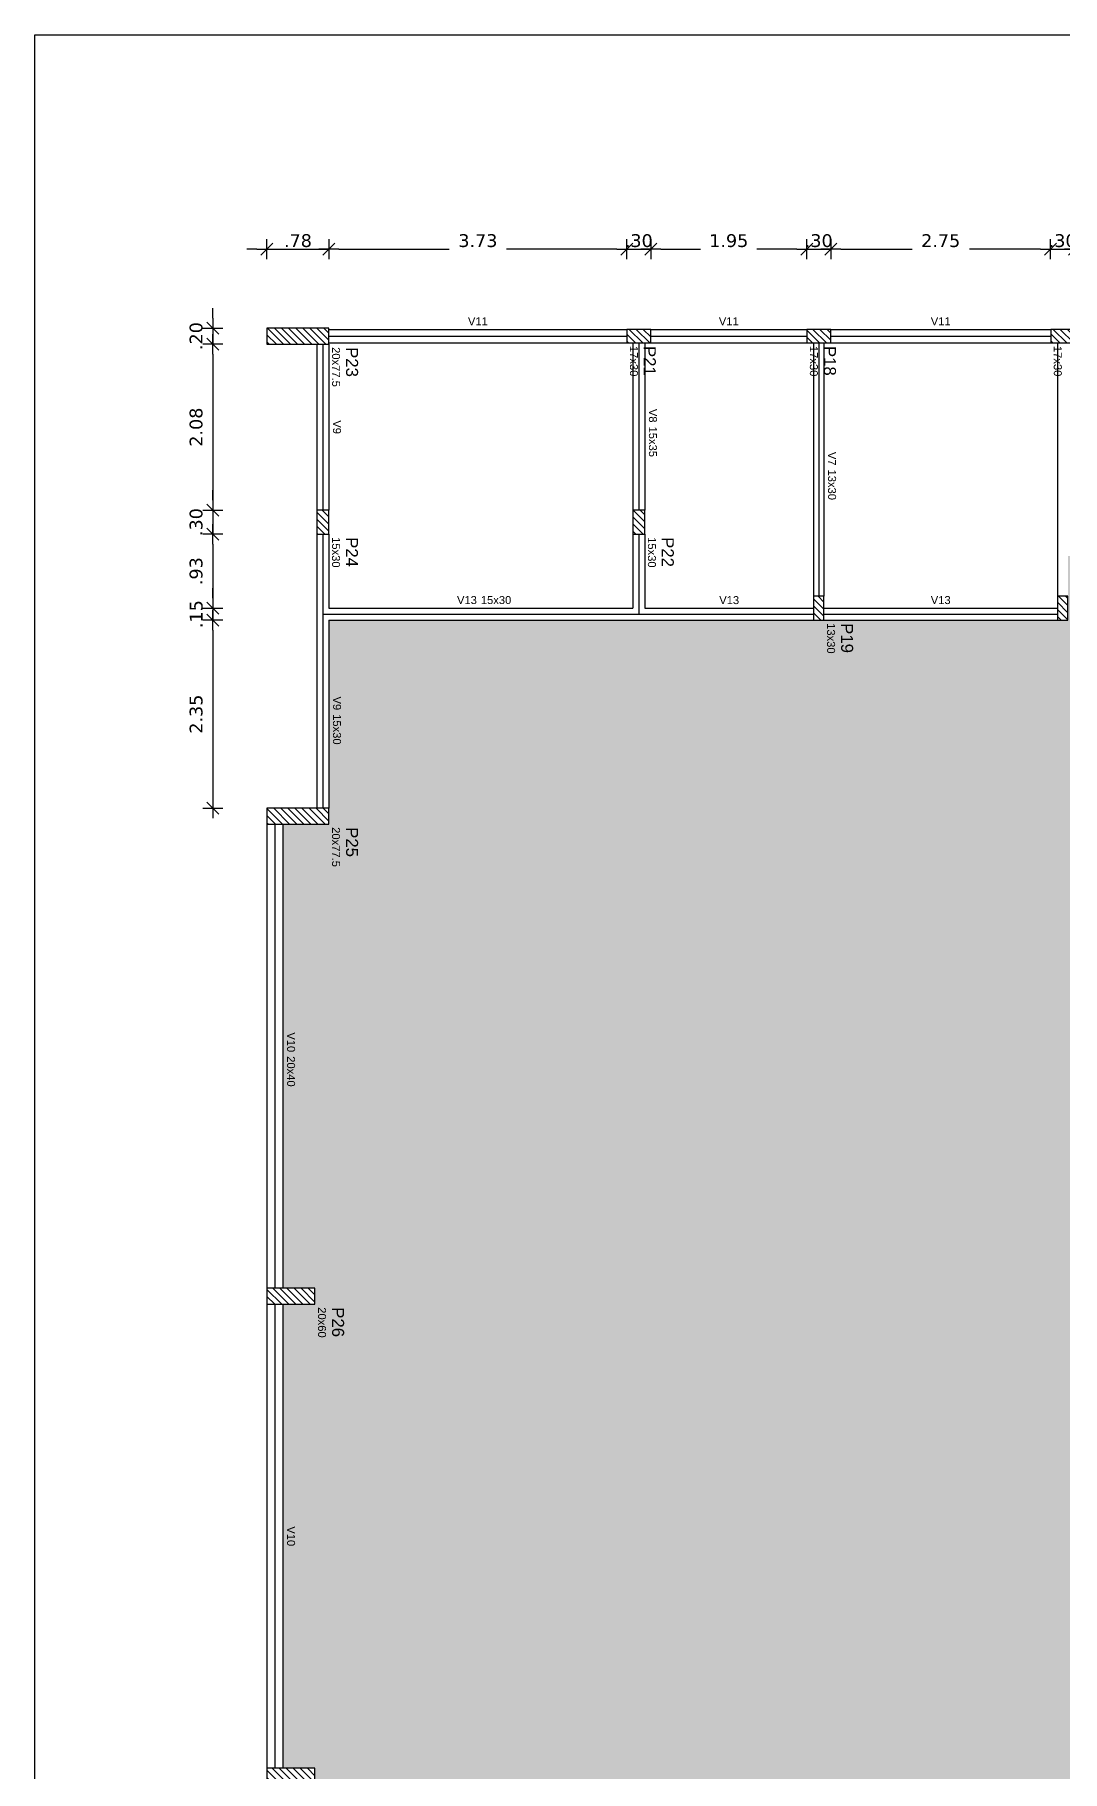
# Model space of a CAD drawing. Extents: x 25 to 1028, y -81 to 176.
# Drawn here: x 812.4 to 825.25, y 154.04 to 175.74 of the extents above; entities that cross this region are included whole.
import ezdxf

# ---------------------------------------------------------------- set-up
doc = ezdxf.new("R2010")
doc.units = 0
doc.header["$LTSCALE"] = 0.3
doc.header["$PDSIZE"] = 0.1
doc.layers.get('0').update_dxf_attribs({"linetype": 'CONTINUOUS'})
doc.layers.get('Defpoints').update_dxf_attribs({"linetype": 'CONTINUOUS'})
for name, color, linetype in [('ARQ-CTA-1_100', 1, 'CONTINUOUS'), ('FO-Eixos', 5, 'CONTINUOUS'), ('FO-Pilares', 4, 'CONTINUOUS'), ('FO-Vigas', 1, 'CONTINUOUS')]:
    doc.layers.add(name, color=color, linetype=linetype)
for name, color, linetype, lineweight in [('FO-Hachuras dos pilares', 9, 'CONTINUOUS', 5), ('FO-Textos das vigas', 7, 'CONTINUOUS', 5), ('FO-Textos dos pilares', 7, 'CONTINUOUS', 5), ('HAT', 8, 'CONTINUOUS', 15)]:
    doc.layers.add(name, color=color, linetype=linetype, lineweight=lineweight)
doc.layers.add('VPort', color=45, linetype='CONTINUOUS', plot=False)
doc.styles.add('Arial', font='arial.ttf')
doc.styles.add('FNDE Texto Cota 0100', font='verdana.ttf', dxfattribs={"height": 0.16})
doc.dimstyles.new('FNDE 1-0100', dxfattribs={"dimscale": 2.5, "dimtxt": 0.16, "dimasz": 0.05, "dimexe": 0.15, "dimexo": 0.15, "dimgap": 0.05, "dimtad": 1, "dimzin": 4, "dimdsep": 46, "dimtxsty": 'FNDE Texto Cota 0100', "dimblk": 'tic', "dimcen": 0.15, "dimdle": 0.15, "dimse1": 1, "dimse2": 1, "dimclrd": 251, "dimclre": 251, "dimclrt": 256, "dimaunit": 1, "dimadec": 3, "dimazin": 0, "dimtfac": 1, "dimtix": 1, "dimtmove": 2, "dimatfit": 3, "dimldrblk": 'tic', "dimfxl": 0.15, "dimtvp": 1, "dimtolj": 1, "dimtzin": 0, "dimarcsym": 0})
pattern_1 = [(315, (832.953963, 241.40413), (0.044194174, 0.044194174), [])]

# ---------------------------------------------------------------- blocks, each defined once
blk = doc.blocks.new('tic')
at = {"color": 251}
for p, q in [((-1, 0), (1, 0)), ((0, -1), (0, 1))]:
    blk.add_line(p, q, dxfattribs=at)
blk.add_line((-0.6, -0.6), (0.6, 0.6))
blk = doc.blocks.new('*D950')
at = {"layer": 'ARQ-CTA-1_100', "color": 251, "lineweight": -2}
for p, q in [((815.179, 173.06), (815.054, 173.06)), ((815.304, 173.06), (816.079, 173.06)), ((816.204, 173.06), (816.329, 173.06))]:
    blk.add_line(p, q, dxfattribs=at)
at = {"layer": 'Defpoints', "color": 0}
for p in [(816.079, 173.06), (815.304, 172.074), (816.079, 172.059)]:
    blk.add_point(p, dxfattribs=at)
at = {"layer": 'ARQ-CTA-1_100', "color": 251, "lineweight": -2, "xscale": 0.125, "yscale": 0.125, "zscale": 0.125}
blk.add_blockref('tic', (815.304, 173.06), dxfattribs=at)
at = {"layer": 'ARQ-CTA-1_100', "color": 251, "lineweight": -2, "xscale": 0.125, "yscale": 0.125, "zscale": 0.125, "rotation": 180}
blk.add_blockref('tic', (816.079, 173.06), dxfattribs=at)
at = {"layer": 'ARQ-CTA-1_100', "insert": (815.692, 173.166), "char_height": 0.16, "attachment_point": 5, "style": 'FNDE Texto Cota 0100'}
blk.add_mtext('\\A1;.78', dxfattribs=at)
blk = doc.blocks.new('*D951')
at = {"layer": 'ARQ-CTA-1_100', "color": 251, "lineweight": -2}
for p, q in [((816.204, 173.06), (817.584, 173.06)), ((819.679, 173.06), (818.3, 173.06))]:
    blk.add_line(p, q, dxfattribs=at)
at = {"layer": 'Defpoints', "color": 0}
for p in [(819.804, 173.06), (816.079, 172.059), (819.804, 172.059)]:
    blk.add_point(p, dxfattribs=at)
at = {"layer": 'ARQ-CTA-1_100', "color": 251, "lineweight": -2, "xscale": 0.125, "yscale": 0.125, "zscale": 0.125, "rotation": 180}
blk.add_blockref('tic', (816.079, 173.06), dxfattribs=at)
at = {"layer": 'ARQ-CTA-1_100', "color": 251, "lineweight": -2, "xscale": 0.125, "yscale": 0.125, "zscale": 0.125}
blk.add_blockref('tic', (819.804, 173.06), dxfattribs=at)
at = {"layer": 'ARQ-CTA-1_100', "insert": (817.942, 173.166), "char_height": 0.16, "attachment_point": 5, "style": 'FNDE Texto Cota 0100'}
blk.add_mtext('\\A1;3.73', dxfattribs=at)
blk = doc.blocks.new('*D952')
at = {"layer": 'ARQ-CTA-1_100', "color": 251, "lineweight": -2}
for p, q in [((819.679, 173.06), (819.554, 173.06)), ((819.804, 173.06), (820.104, 173.06)), ((820.229, 173.06), (820.354, 173.06))]:
    blk.add_line(p, q, dxfattribs=at)
at = {"layer": 'Defpoints', "color": 0}
for p in [(820.104, 173.06), (819.804, 172.059), (820.104, 172.059)]:
    blk.add_point(p, dxfattribs=at)
at = {"layer": 'ARQ-CTA-1_100', "color": 251, "lineweight": -2, "xscale": 0.125, "yscale": 0.125, "zscale": 0.125}
blk.add_blockref('tic', (819.804, 173.06), dxfattribs=at)
at = {"layer": 'ARQ-CTA-1_100', "color": 251, "lineweight": -2, "xscale": 0.125, "yscale": 0.125, "zscale": 0.125, "rotation": 180}
blk.add_blockref('tic', (820.104, 173.06), dxfattribs=at)
at = {"layer": 'ARQ-CTA-1_100', "insert": (819.954, 173.166), "char_height": 0.16, "attachment_point": 5, "style": 'FNDE Texto Cota 0100'}
blk.add_mtext('\\A1;.30', dxfattribs=at)
blk = doc.blocks.new('*D953')
at = {"layer": 'ARQ-CTA-1_100', "color": 251, "lineweight": -2}
for p, q in [((820.229, 173.06), (820.727, 173.06)), ((821.929, 173.06), (821.432, 173.06))]:
    blk.add_line(p, q, dxfattribs=at)
at = {"layer": 'Defpoints', "color": 0}
for p in [(822.054, 173.06), (820.104, 172.059), (822.054, 172.059)]:
    blk.add_point(p, dxfattribs=at)
at = {"layer": 'ARQ-CTA-1_100', "color": 251, "lineweight": -2, "xscale": 0.125, "yscale": 0.125, "zscale": 0.125, "rotation": 180}
blk.add_blockref('tic', (820.104, 173.06), dxfattribs=at)
at = {"layer": 'ARQ-CTA-1_100', "color": 251, "lineweight": -2, "xscale": 0.125, "yscale": 0.125, "zscale": 0.125}
blk.add_blockref('tic', (822.054, 173.06), dxfattribs=at)
at = {"layer": 'ARQ-CTA-1_100', "insert": (821.079, 173.166), "char_height": 0.16, "attachment_point": 5, "style": 'FNDE Texto Cota 0100'}
blk.add_mtext('\\A1;1.95', dxfattribs=at)
blk = doc.blocks.new('*D954')
at = {"layer": 'ARQ-CTA-1_100', "color": 251, "lineweight": -2}
for p, q in [((821.929, 173.06), (821.804, 173.06)), ((822.054, 173.06), (822.354, 173.06)), ((822.479, 173.06), (822.604, 173.06))]:
    blk.add_line(p, q, dxfattribs=at)
at = {"layer": 'Defpoints', "color": 0}
for p in [(822.354, 173.06), (822.054, 172.059), (822.354, 172.059)]:
    blk.add_point(p, dxfattribs=at)
at = {"layer": 'ARQ-CTA-1_100', "color": 251, "lineweight": -2, "xscale": 0.125, "yscale": 0.125, "zscale": 0.125}
blk.add_blockref('tic', (822.054, 173.06), dxfattribs=at)
at = {"layer": 'ARQ-CTA-1_100', "color": 251, "lineweight": -2, "xscale": 0.125, "yscale": 0.125, "zscale": 0.125, "rotation": 180}
blk.add_blockref('tic', (822.354, 173.06), dxfattribs=at)
at = {"layer": 'ARQ-CTA-1_100', "insert": (822.204, 173.166), "char_height": 0.16, "attachment_point": 5, "style": 'FNDE Texto Cota 0100'}
blk.add_mtext('\\A1;.30', dxfattribs=at)
blk = doc.blocks.new('*D955')
at = {"layer": 'ARQ-CTA-1_100', "color": 251, "lineweight": -2}
for p, q in [((822.479, 173.06), (823.371, 173.06)), ((824.979, 173.06), (824.088, 173.06))]:
    blk.add_line(p, q, dxfattribs=at)
at = {"layer": 'Defpoints', "color": 0}
for p in [(825.104, 173.06), (822.354, 172.059), (825.104, 172.059)]:
    blk.add_point(p, dxfattribs=at)
at = {"layer": 'ARQ-CTA-1_100', "color": 251, "lineweight": -2, "xscale": 0.125, "yscale": 0.125, "zscale": 0.125, "rotation": 180}
blk.add_blockref('tic', (822.354, 173.06), dxfattribs=at)
at = {"layer": 'ARQ-CTA-1_100', "color": 251, "lineweight": -2, "xscale": 0.125, "yscale": 0.125, "zscale": 0.125}
blk.add_blockref('tic', (825.104, 173.06), dxfattribs=at)
at = {"layer": 'ARQ-CTA-1_100', "insert": (823.729, 173.166), "char_height": 0.16, "attachment_point": 5, "style": 'FNDE Texto Cota 0100'}
blk.add_mtext('\\A1;2.75', dxfattribs=at)
blk = doc.blocks.new('*D956')
at = {"layer": 'ARQ-CTA-1_100', "color": 251, "lineweight": -2}
for p, q in [((824.979, 173.06), (824.854, 173.06)), ((825.104, 173.06), (825.404, 173.06)), ((825.529, 173.06), (825.654, 173.06))]:
    blk.add_line(p, q, dxfattribs=at)
at = {"layer": 'Defpoints', "color": 0}
for p in [(825.404, 173.06), (825.104, 172.059), (825.404, 172.059)]:
    blk.add_point(p, dxfattribs=at)
at = {"layer": 'ARQ-CTA-1_100', "color": 251, "lineweight": -2, "xscale": 0.125, "yscale": 0.125, "zscale": 0.125}
blk.add_blockref('tic', (825.104, 173.06), dxfattribs=at)
at = {"layer": 'ARQ-CTA-1_100', "color": 251, "lineweight": -2, "xscale": 0.125, "yscale": 0.125, "zscale": 0.125, "rotation": 180}
blk.add_blockref('tic', (825.404, 173.06), dxfattribs=at)
at = {"layer": 'ARQ-CTA-1_100', "insert": (825.254, 173.166), "char_height": 0.16, "attachment_point": 5, "style": 'FNDE Texto Cota 0100'}
blk.add_mtext('\\A1;.30', dxfattribs=at)
blk = doc.blocks.new('*D965')
at = {"layer": 'ARQ-CTA-1_100', "color": 251, "lineweight": -2}
for p, q in [((814.627, 172.199), (814.627, 172.324)), ((814.627, 172.074), (814.627, 171.874)), ((814.627, 171.749), (814.627, 171.624))]:
    blk.add_line(p, q, dxfattribs=at)
at = {"layer": 'Defpoints', "color": 0}
for p in [(815.304, 172.074), (814.627, 171.874), (815.304, 171.874)]:
    blk.add_point(p, dxfattribs=at)
at = {"layer": 'ARQ-CTA-1_100', "color": 251, "lineweight": -2, "xscale": 0.125, "yscale": 0.125, "zscale": 0.125}
for p, rotation in [((814.627, 172.074), 270), ((814.627, 171.874), 90)]:
    blk.add_blockref('tic', p, dxfattribs=dict(at, rotation=rotation))
at = {"layer": 'ARQ-CTA-1_100', "insert": (814.419, 171.974), "char_height": 0.16, "attachment_point": 5, "rotation": 90, "style": 'FNDE Texto Cota 0100'}
blk.add_mtext('\\A1;.20', dxfattribs=at)
blk = doc.blocks.new('*D966')
at = {"layer": 'ARQ-CTA-1_100', "color": 251, "lineweight": -2}
blk.add_line((814.627, 171.749), (814.627, 169.924), dxfattribs=at)
at = {"layer": 'Defpoints', "color": 0}
for p in [(815.304, 171.874), (814.627, 169.799), (815.929, 169.799)]:
    blk.add_point(p, dxfattribs=at)
at = {"layer": 'ARQ-CTA-1_100', "color": 251, "lineweight": -2, "xscale": 0.125, "yscale": 0.125, "zscale": 0.125}
for p, rotation in [((814.627, 171.874), 90), ((814.627, 169.799), 270)]:
    blk.add_blockref('tic', p, dxfattribs=dict(at, rotation=rotation))
at = {"layer": 'ARQ-CTA-1_100', "insert": (814.419, 170.836), "char_height": 0.16, "attachment_point": 5, "rotation": 90, "style": 'FNDE Texto Cota 0100'}
blk.add_mtext('\\A1;2.08', dxfattribs=at)
blk = doc.blocks.new('*D967')
at = {"layer": 'ARQ-CTA-1_100', "color": 251, "lineweight": -2}
for p, q in [((814.627, 169.924), (814.627, 170.049)), ((814.627, 169.799), (814.627, 169.499)), ((814.627, 169.374), (814.627, 169.249))]:
    blk.add_line(p, q, dxfattribs=at)
at = {"layer": 'Defpoints', "color": 0}
for p in [(815.929, 169.799), (814.627, 169.499), (815.929, 169.499)]:
    blk.add_point(p, dxfattribs=at)
at = {"layer": 'ARQ-CTA-1_100', "color": 251, "lineweight": -2, "xscale": 0.125, "yscale": 0.125, "zscale": 0.125}
for p, rotation in [((814.627, 169.799), 270), ((814.627, 169.499), 90)]:
    blk.add_blockref('tic', p, dxfattribs=dict(at, rotation=rotation))
at = {"layer": 'ARQ-CTA-1_100', "insert": (814.419, 169.649), "char_height": 0.16, "attachment_point": 5, "rotation": 90, "style": 'FNDE Texto Cota 0100'}
blk.add_mtext('\\A1;.30', dxfattribs=at)
blk = doc.blocks.new('*D968')
at = {"layer": 'ARQ-CTA-1_100', "color": 251, "lineweight": -2}
blk.add_line((814.627, 169.374), (814.627, 168.699), dxfattribs=at)
at = {"layer": 'Defpoints', "color": 0}
for p in [(815.929, 169.499), (814.627, 168.574), (816.079, 168.574)]:
    blk.add_point(p, dxfattribs=at)
at = {"layer": 'ARQ-CTA-1_100', "color": 251, "lineweight": -2, "xscale": 0.125, "yscale": 0.125, "zscale": 0.125}
for p, rotation in [((814.627, 169.499), 90), ((814.627, 168.574), 270)]:
    blk.add_blockref('tic', p, dxfattribs=dict(at, rotation=rotation))
at = {"layer": 'ARQ-CTA-1_100', "insert": (814.419, 169.036), "char_height": 0.16, "attachment_point": 5, "rotation": 90, "style": 'FNDE Texto Cota 0100'}
blk.add_mtext('\\A1;.93', dxfattribs=at)
blk = doc.blocks.new('*D969')
at = {"layer": 'ARQ-CTA-1_100', "color": 251, "lineweight": -2}
for p, q in [((814.627, 168.699), (814.627, 168.824)), ((814.627, 168.574), (814.627, 168.424)), ((814.627, 168.299), (814.627, 168.174))]:
    blk.add_line(p, q, dxfattribs=at)
at = {"layer": 'Defpoints', "color": 0}
for p in [(816.079, 168.574), (814.627, 168.424), (816.079, 168.424)]:
    blk.add_point(p, dxfattribs=at)
at = {"layer": 'ARQ-CTA-1_100', "color": 251, "lineweight": -2, "xscale": 0.125, "yscale": 0.125, "zscale": 0.125}
for p, rotation in [((814.627, 168.574), 270), ((814.627, 168.424), 90)]:
    blk.add_blockref('tic', p, dxfattribs=dict(at, rotation=rotation))
at = {"layer": 'ARQ-CTA-1_100', "insert": (814.421, 168.499), "char_height": 0.16, "attachment_point": 5, "rotation": 90, "style": 'FNDE Texto Cota 0100'}
blk.add_mtext('\\A1;.15', dxfattribs=at)
blk = doc.blocks.new('*D970')
at = {"layer": 'ARQ-CTA-1_100', "color": 251, "lineweight": -2}
blk.add_line((814.627, 168.299), (814.627, 166.199), dxfattribs=at)
at = {"layer": 'Defpoints', "color": 0}
for p in [(816.079, 168.424), (814.627, 166.074), (816.079, 166.074)]:
    blk.add_point(p, dxfattribs=at)
at = {"layer": 'ARQ-CTA-1_100', "color": 251, "lineweight": -2, "xscale": 0.125, "yscale": 0.125, "zscale": 0.125}
for p, rotation in [((814.627, 168.424), 90), ((814.627, 166.074), 270)]:
    blk.add_blockref('tic', p, dxfattribs=dict(at, rotation=rotation))
at = {"layer": 'ARQ-CTA-1_100', "insert": (814.419, 167.249), "char_height": 0.16, "attachment_point": 5, "rotation": 90, "style": 'FNDE Texto Cota 0100'}
blk.add_mtext('\\A1;2.35', dxfattribs=at)

msp = doc.modelspace()

# ---------------------------------------------------------------- hatches: boundary and pattern name
at = {"layer": 'FO-Hachuras dos pilares', "linetype": 'Continuous'}
h = msp.add_hatch(dxfattribs=at)
h.set_pattern_fill('ANSI31', color=256, scale=0.5, angle=-90, style=0)
h.set_pattern_definition(pattern_1)
h.paths.add_polyline_path([(815.30446329, 172.07363265), (815.30446329, 171.97363265), (815.30446329, 171.87363265), (815.69196329, 171.87363265), (816.07946329, 171.87363265), (816.07946329, 171.97363265), (816.07946329, 172.07363265), (815.69196329, 172.07363265)])
h = msp.add_hatch(dxfattribs=at)
h.set_pattern_fill('ANSI31', color=256, scale=0.5, angle=-90, style=0)
h.set_pattern_definition(pattern_1)
h.paths.add_polyline_path([(819.80446329, 172.05863265), (819.80446329, 171.97363265), (819.80446329, 171.88863265), (819.95446329, 171.88863265), (820.10446329, 171.88863265), (820.10446329, 171.97363265), (820.10446329, 172.05863265), (819.95446329, 172.05863265)])
h = msp.add_hatch(dxfattribs=at)
h.set_pattern_fill('ANSI31', color=256, scale=0.5, angle=-90, style=0)
h.set_pattern_definition(pattern_1)
h.paths.add_polyline_path([(822.05446329, 172.05863265), (822.05446329, 171.97363265), (822.05446329, 171.88863265), (822.20446329, 171.88863265), (822.35446329, 171.88863265), (822.35446329, 171.97363265), (822.35446329, 172.05863265), (822.20446329, 172.05863265)])
h = msp.add_hatch(dxfattribs=at)
h.set_pattern_fill('ANSI31', color=256, scale=0.5, angle=-90, style=0)
h.set_pattern_definition(pattern_1)
h.paths.add_polyline_path([(825.10446329, 172.05863265), (825.10446329, 171.97363265), (825.10446329, 171.88863265), (825.25446329, 171.88863265), (825.40446329, 171.88863265), (825.40446329, 171.97363265), (825.40446329, 172.05863265), (825.25446329, 172.05863265)])
h = msp.add_hatch(dxfattribs=at)
h.set_pattern_fill('ANSI31', color=256, scale=0.5, angle=-90, style=0)
h.set_pattern_definition(pattern_1)
h.paths.add_polyline_path([(815.92946329, 169.49863265), (816.00446329, 169.49863265), (816.07946329, 169.49863265), (816.07946329, 169.64863265), (816.07946329, 169.79863265), (816.00446329, 169.79863265), (815.92946329, 169.79863265), (815.92946329, 169.64863265)])
h = msp.add_hatch(dxfattribs=at)
h.set_pattern_fill('ANSI31', color=256, scale=0.5, angle=-90, style=0)
h.set_pattern_definition(pattern_1)
h.paths.add_polyline_path([(819.87946329, 169.49863265), (819.95446329, 169.49863265), (820.02946329, 169.49863265), (820.02946329, 169.64863265), (820.02946329, 169.79863265), (819.95446329, 169.79863265), (819.87946329, 169.79863265), (819.87946329, 169.64863265)])
h = msp.add_hatch(dxfattribs=at)
h.set_pattern_fill('ANSI31', color=256, scale=0.5, angle=-90, style=0)
h.set_pattern_definition(pattern_1)
h.paths.add_polyline_path([(822.13946329, 168.42363265), (822.20446329, 168.42363265), (822.26946329, 168.42363265), (822.26946329, 168.57363265), (822.26946329, 168.72363265), (822.20446329, 168.72363265), (822.13946329, 168.72363265), (822.13946329, 168.57363265)])
h = msp.add_hatch(dxfattribs=at)
h.set_pattern_fill('ANSI31', color=256, scale=0.5, angle=-90, style=0)
h.set_pattern_definition(pattern_1)
h.paths.add_polyline_path([(825.18946329, 168.42363265), (825.25446329, 168.42363265), (825.31946329, 168.42363265), (825.31946329, 168.57363265), (825.31946329, 168.72363265), (825.25446329, 168.72363265), (825.18946329, 168.72363265), (825.18946329, 168.57363265)])
h = msp.add_hatch(dxfattribs=at)
h.set_pattern_fill('ANSI31', color=256, scale=0.5, angle=-90, style=0)
h.set_pattern_definition(pattern_1)
h.paths.add_polyline_path([(815.30446329, 166.07363265), (815.30446329, 165.97363265), (815.30446329, 165.87363265), (815.69196329, 165.87363265), (816.07946329, 165.87363265), (816.07946329, 165.97363265), (816.07946329, 166.07363265), (815.69196329, 166.07363265)])
h = msp.add_hatch(dxfattribs=at)
h.set_pattern_fill('ANSI31', color=256, scale=0.5, angle=-90, style=0)
h.set_pattern_definition(pattern_1)
h.paths.add_polyline_path([(815.30446329, 160.07363265), (815.30446329, 159.97363265), (815.30446329, 159.87363265), (815.60446329, 159.87363265), (815.90446329, 159.87363265), (815.90446329, 159.97363265), (815.90446329, 160.07363265), (815.60446329, 160.07363265)])
h = msp.add_hatch(dxfattribs=at)
h.set_pattern_fill('ANSI31', color=256, scale=0.5, angle=-90, style=0)
h.set_pattern_definition(pattern_1)
h.paths.add_polyline_path([(815.30446329, 154.07363265), (815.30446329, 153.97363265), (815.30446329, 153.87363265), (815.60446329, 153.87363265), (815.90446329, 153.87363265), (815.90446329, 153.97363265), (815.90446329, 154.07363265), (815.60446329, 154.07363265)])
at = {"layer": 'HAT'}
h = msp.add_hatch(dxfattribs=at)
h.set_pattern_fill('DOTS', color=256, scale=0.1)
h.set_pattern_definition([(0, (-57.71897, 0), (0.079375, 0.15875), [0, -0.15875])])
edge = h.paths.add_edge_path()
edge.add_line((816.07896329, 168.42363265), (816.07946329, 165.87363265))
edge.add_line((816.07946329, 165.87363265), (815.50446329, 165.87363265))
edge.add_line((815.50446329, 165.87363265), (815.50446329, 160.07363265))
edge.add_line((815.50446329, 160.07363265), (815.90446329, 160.07363265))
edge.add_line((815.90446329, 160.07363265), (815.90446329, 159.87363265))
edge.add_line((815.90446329, 159.87363265), (815.50446329, 159.87363265))
edge.add_line((815.50446329, 159.87363265), (815.50446329, 154.07363265))
edge.add_line((815.50446329, 154.07363265), (815.90446329, 154.07363265))
edge.add_line((815.90446329, 154.07363265), (815.90446329, 153.87363265))
edge.add_line((815.90446329, 153.87363265), (815.50446329, 153.87363265))
edge.add_line((815.50446329, 153.87363265), (815.50446329, 148.07363265))
edge.add_line((815.50446329, 148.07363265), (815.90446329, 148.07363265))
edge.add_line((815.90446329, 148.07363265), (815.90446329, 147.87363265))
edge.add_line((815.90446329, 147.87363265), (815.50446329, 147.87363265))
edge.add_line((815.50446329, 147.87363265), (815.50446329, 142.07363265))
edge.add_line((815.50446329, 142.07363265), (815.90446329, 142.07363265))
edge.add_line((815.90446329, 142.07363265), (815.90446329, 141.87363265))
edge.add_line((815.90446329, 141.87363265), (815.50446329, 141.87363265))
edge.add_line((815.50446329, 141.87363265), (815.50446329, 136.07363265))
edge.add_line((815.50446329, 136.07363265), (822.00446329, 136.07373265))
edge.add_line((822.00446329, 136.07373265), (822.00446329, 136.12363265))
edge.add_line((822.00446329, 136.12363265), (822.40446329, 136.12363265))
edge.add_line((822.40446329, 136.12363265), (822.40446329, 136.07363265))
edge.add_line((822.40446329, 136.07363265), (829.80446329, 136.07363265))
edge.add_line((829.80446329, 136.07363265), (829.80446329, 136.12363265))
edge.add_line((829.80446329, 136.12363265), (830.20446329, 136.12363265))
edge.add_line((830.20446329, 136.12363265), (830.20446329, 136.07363265))
edge.add_line((830.20446329, 136.07363265), (836.70446329, 136.07363265))
edge.add_line((836.70446329, 136.07363265), (836.70446329, 141.87363265))
edge.add_line((836.70446329, 141.87363265), (836.30446329, 141.87363265))
edge.add_line((836.30446329, 141.87363265), (836.30446329, 142.07363265))
edge.add_line((836.30446329, 142.07363265), (836.70446329, 142.07363265))
edge.add_line((836.70446329, 142.07363265), (836.70446329, 147.87363265))
edge.add_line((836.70446329, 147.87363265), (836.30446329, 147.87363265))
edge.add_line((836.30446329, 147.87363265), (836.30446329, 148.07363265))
edge.add_line((836.30446329, 148.07363265), (836.70446329, 148.07363265))
edge.add_line((836.70446329, 148.07363265), (836.70446329, 153.87363265))
edge.add_line((836.70446329, 153.87363265), (836.30446329, 153.87363265))
edge.add_line((836.30446329, 153.87363265), (836.30446329, 154.07363265))
edge.add_line((836.30446329, 154.07363265), (836.70446329, 154.07363265))
edge.add_line((836.70446329, 154.07363265), (836.70446329, 159.87363265))
edge.add_line((836.70446329, 159.87363265), (836.30446329, 159.87363265))
edge.add_line((836.30446329, 159.87363265), (836.30446329, 160.07363265))
edge.add_line((836.30446329, 160.07363265), (836.70446329, 160.07363265))
edge.add_line((836.70446329, 160.07363265), (836.70446329, 165.87363265))
edge.add_line((836.70446329, 165.87363265), (836.12946329, 165.87363265))
edge.add_line((836.12946329, 165.87363265), (836.12946329, 168.42314215))
edge.add_line((836.12946329, 168.42314215), (826.88946329, 168.42363265))
edge.add_line((826.88946329, 168.42363265), (826.88946329, 169.22363265))
edge.add_line((826.88946329, 169.22363265), (825.31946329, 169.22363265))
edge.add_line((825.31946329, 169.22363265), (825.31946329, 168.42363265))
edge.add_line((825.31946329, 168.42363265), (816.07896365, 168.42182079))

# ---------------------------------------------------------------- linework, layer by layer
at = {"layer": 'FO-Eixos'}
for p, q in [((816.07946329, 171.97363265), (819.80446329, 171.97363265)), ((820.10446329, 171.97363265), (822.05446329, 171.97363265)), ((822.35446329, 171.97363265), (825.10446329, 171.97363265)), ((816.00396329, 171.87363265), (816.00396329, 169.79863265)), ((819.95446329, 171.88863265), (819.95446329, 169.79863265)), ((822.20446329, 171.88863265), (822.20446329, 168.72363265)), ((816.00396329, 169.49863265), (816.00396329, 168.49863265)), ((819.95446329, 169.49863265), (819.95446329, 168.49863265)), ((816.00396329, 168.49863265), (816.00396329, 166.07363265)), ((816.00396329, 168.49863265), (819.95446329, 168.49863265)), ((819.95446329, 168.49863265), (822.13946329, 168.49813265)), ((822.26946329, 168.49813265), (825.18946329, 168.49813265)), ((815.40446329, 165.87363265), (815.40446329, 160.07363265)), ((815.40446329, 159.87363265), (815.40446329, 154.07363265))]:
    msp.add_line(p, q, dxfattribs=at)
at = {"layer": 'FO-Pilares'}
for points in [[(815.30446329, 172.07363265), (815.30446329, 171.97363265), (815.30446329, 171.87363265), (815.69196329, 171.87363265), (816.07946329, 171.87363265), (816.07946329, 171.97363265), (816.07946329, 172.07363265), (815.69196329, 172.07363265), (815.30446329, 172.07363265)], [(819.80446329, 172.05863265), (819.80446329, 171.97363265), (819.80446329, 171.88863265), (819.95446329, 171.88863265), (820.10446329, 171.88863265), (820.10446329, 171.97363265), (820.10446329, 172.05863265), (819.95446329, 172.05863265), (819.80446329, 172.05863265)], [(822.05446329, 172.05863265), (822.05446329, 171.97363265), (822.05446329, 171.88863265), (822.20446329, 171.88863265), (822.35446329, 171.88863265), (822.35446329, 171.97363265), (822.35446329, 172.05863265), (822.20446329, 172.05863265), (822.05446329, 172.05863265)], [(825.10446329, 172.05863265), (825.10446329, 171.97363265), (825.10446329, 171.88863265), (825.25446329, 171.88863265), (825.40446329, 171.88863265), (825.40446329, 171.97363265), (825.40446329, 172.05863265), (825.25446329, 172.05863265), (825.10446329, 172.05863265)], [(815.92946329, 169.49863265), (816.00446329, 169.49863265), (816.07946329, 169.49863265), (816.07946329, 169.64863265), (816.07946329, 169.79863265), (816.00446329, 169.79863265), (815.92946329, 169.79863265), (815.92946329, 169.64863265), (815.92946329, 169.49863265)], [(819.87946329, 169.49863265), (819.95446329, 169.49863265), (820.02946329, 169.49863265), (820.02946329, 169.64863265), (820.02946329, 169.79863265), (819.95446329, 169.79863265), (819.87946329, 169.79863265), (819.87946329, 169.64863265), (819.87946329, 169.49863265)], [(822.13946329, 168.42363265), (822.20446329, 168.42363265), (822.26946329, 168.42363265), (822.26946329, 168.57363265), (822.26946329, 168.72363265), (822.20446329, 168.72363265), (822.13946329, 168.72363265), (822.13946329, 168.57363265), (822.13946329, 168.42363265)], [(825.18946329, 168.42363265), (825.25446329, 168.42363265), (825.31946329, 168.42363265), (825.31946329, 168.57363265), (825.31946329, 168.72363265), (825.25446329, 168.72363265), (825.18946329, 168.72363265), (825.18946329, 168.57363265), (825.18946329, 168.42363265)], [(815.30446329, 166.07363265), (815.30446329, 165.97363265), (815.30446329, 165.87363265), (815.69196329, 165.87363265), (816.07946329, 165.87363265), (816.07946329, 165.97363265), (816.07946329, 166.07363265), (815.69196329, 166.07363265), (815.30446329, 166.07363265)], [(815.30446329, 160.07363265), (815.30446329, 159.97363265), (815.30446329, 159.87363265), (815.60446329, 159.87363265), (815.90446329, 159.87363265), (815.90446329, 159.97363265), (815.90446329, 160.07363265), (815.60446329, 160.07363265), (815.30446329, 160.07363265)], [(815.30446329, 154.07363265), (815.30446329, 153.97363265), (815.30446329, 153.87363265), (815.60446329, 153.87363265), (815.90446329, 153.87363265), (815.90446329, 153.97363265), (815.90446329, 154.07363265), (815.60446329, 154.07363265), (815.30446329, 154.07363265)]]:
    msp.add_lwpolyline(points, close=True, dxfattribs=at)
at = {"layer": 'FO-Vigas'}
for p, q in [((816.07946329, 172.05863265), (819.80446329, 172.05863265)), ((820.10446329, 172.05863265), (822.05446329, 172.05863265)), ((822.35446329, 172.05863265), (825.10446329, 172.05863265)), ((815.92896329, 171.87363265), (815.92896329, 169.79863265)), ((816.07896329, 171.87363265), (816.07896329, 169.79863265)), ((816.07946329, 171.88863265), (819.80446329, 171.88863265)), ((819.87946329, 171.88863265), (819.87946329, 169.79863265)), ((820.02946329, 171.88863265), (820.02946329, 169.79863265)), ((820.10446329, 171.88863265), (822.05446329, 171.88863265)), ((822.13946329, 171.88863265), (822.13946329, 168.72363265)), ((822.26946329, 171.88863265), (822.26946329, 168.72363265)), ((822.35446329, 171.88863265), (825.10446329, 171.88863265)), ((825.18946329, 171.88863265), (825.18946329, 169.29863265)), ((815.92896329, 169.49863265), (815.92896329, 168.49863265)), ((816.07896329, 169.49863265), (816.07896329, 168.57363265)), ((819.87946329, 169.49863265), (819.87946329, 168.57363265)), ((820.02946329, 169.49863265), (820.02946329, 168.57361565)), ((825.18946329, 169.29863265), (825.18946329, 168.72363265)), ((815.92896329, 168.49863265), (815.92896329, 166.07363265)), ((816.07896329, 168.57363265), (819.87946329, 168.57363265)), ((820.02946329, 168.57361565), (822.13946329, 168.57313265)), ((822.26946329, 168.57313265), (825.18946329, 168.57313265)), ((816.07896329, 168.42363265), (816.07896329, 166.07363265)), ((816.07896329, 168.42363265), (819.95446329, 168.42363265)), ((819.95444629, 168.42363265), (822.13944629, 168.42313265)), ((822.26946329, 168.42313265), (825.18946329, 168.42313265)), ((815.30446329, 165.87363265), (815.30446329, 160.07363265)), ((815.50446329, 165.87363265), (815.50446329, 160.07363265)), ((815.30446329, 159.87363265), (815.30446329, 154.07363265)), ((815.50446329, 159.87363265), (815.50446329, 154.07363265))]:
    msp.add_line(p, q, dxfattribs=at)
at = {"layer": 'VPort'}
msp.add_lwpolyline([(812.40033924, 175.74082968), (858.72820673, 175.74082968), (858.72820673, 133.38176682), (812.40033924, 133.38176682)], close=True, dxfattribs=at)

# ---------------------------------------------------------------- texts
at = {"layer": 'FO-Textos das vigas', "char_height": 0.1, "line_spacing_factor": 0.798, "style": 'Arial'}
for s, insert, width, attachment_point, rotation in [('V11', (817.94196329, 172.10863265), 0.36, 8, 0.000210459), ('V11', (821.07946329, 172.10863265), 0.36, 8, 0.000210459), ('V11', (823.72946329, 172.10863265), 0.36, 8, 0.000210459), ('V8', (820.07946329, 170.89363265), 0.24, 9, 270), ('V9', (816.12896329, 170.83613265), 0.24, 8, 270), ('15x35', (820.07946329, 170.84363265), 0.6, 7, 270), ('V7', (822.31946329, 170.35613265), 0.24, 9, 270), ('13x30', (822.31946329, 170.30613265), 0.6, 7, 270), ('V13', (817.92946329, 168.62363265), 0.36, 9, 0.000210459), ('15x30', (817.97896329, 168.62363265), 0.6, 7, 0.000210459), ('V13', (821.08446329, 168.62313265), 0.36, 8, 0.000210459), ('V13', (823.72946329, 168.62313265), 0.36, 8, 0.000210459), ('V9', (816.12896329, 167.29863265), 0.24, 9, 270), ('15x30', (816.12896329, 167.24863265), 0.6, 7, 270), ('V10', (815.55446329, 163.02363265), 0.36, 9, 270), ('20x40', (815.55446329, 162.97363265), 0.6, 7, 270), ('V10', (815.55446329, 156.97363265), 0.36, 8, 270)]:
    msp.add_mtext(s, dxfattribs=dict(at, insert=insert, width=width, attachment_point=attachment_point, rotation=rotation))
at = {"layer": 'FO-Textos dos pilares', "attachment_point": 7, "rotation": 270, "line_spacing_factor": 0.798, "style": 'Arial'}
for s, insert, char_height, width in [('20x77.5', (816.11696329, 171.83613265), 0.1, 0.84), ('P23', (816.29196329, 171.83613265), 0.15, 0.54), ('17x30', (819.84196329, 171.85113265), 0.1, 0.6), ('P21', (820.01696329, 171.85113265), 0.15, 0.54), ('17x30', (822.09196329, 171.85113265), 0.1, 0.6), ('P18', (822.26696329, 171.85113265), 0.15, 0.54), ('17x30', (825.14196329, 171.85113265), 0.1, 0.6), ('15x30', (816.11696329, 169.46113265), 0.1, 0.6), ('P24', (816.29196329, 169.46113265), 0.15, 0.54), ('15x30', (820.06696329, 169.46113265), 0.1, 0.6), ('P22', (820.24196329, 169.46113265), 0.15, 0.54), ('13x30', (822.30696329, 168.38613265), 0.1, 0.6), ('P19', (822.48196329, 168.38613265), 0.15, 0.54), ('20x77.5', (816.11696329, 165.83613265), 0.1, 0.84), ('P25', (816.29196329, 165.83613265), 0.15, 0.54), ('20x60', (815.94196329, 159.83613265), 0.1, 0.6), ('P26', (816.11696329, 159.83613265), 0.15, 0.54)]:
    msp.add_mtext(s, dxfattribs=dict(at, insert=insert, char_height=char_height, width=width))

# ---------------------------------------------------------------- dimensions: what is measured, and where the dimension line sits
at = {"layer": 'ARQ-CTA-1_100'}
for base, p1, p2, picture, middle in [((816.0794632912, 173.0602241493), (815.3044632912, 172.0736326493), (816.0794632912, 172.0586326493), '*D950', (815.6919632912, 173.1661241493)), ((819.8044632912, 173.0602241493), (816.0794632912, 172.0586326493), (819.8044632912, 172.0586326493), '*D951', (817.9419632912, 173.1661241493)), ((820.10446329, 173.06022415), (819.80446329, 172.05863265), (820.10446329, 172.05863265), '*D952', (819.95446329, 173.16612415)), ((822.05446329, 173.06022415), (820.10446329, 172.05863265), (822.05446329, 172.05863265), '*D953', (821.07946329, 173.16612415)), ((822.35446329, 173.06022415), (822.05446329, 172.05863265), (822.35446329, 172.05863265), '*D954', (822.20446329, 173.16612415)), ((825.10446329, 173.06022415), (822.35446329, 172.05863265), (825.10446329, 172.05863265), '*D955', (823.72946329, 173.16612415)), ((825.40446329, 173.06022415), (825.10446329, 172.05863265), (825.40446329, 172.05863265), '*D956', (825.25446329, 173.16612415))]:
    dim = msp.add_linear_dim(base=base, p1=p1, p2=p2, dimstyle='FNDE 1-0100', dxfattribs=at)
    dim.commit()
    dim.dimension.update_dxf_attribs({"geometry": picture, "text_midpoint": middle, "dimtype": 160})
for base, p1, p2, picture, middle in [((814.62749227, 171.87363265), (815.30446329, 172.07363265), (815.30446329, 171.87363265), '*D965', (814.41916118, 171.97363265)), ((814.6274922743, 169.7986326493), (815.3044632912, 171.8736326493), (815.9289632912, 169.7986326493), '*D966', (814.4188388156, 170.8361326493)), ((814.62749227, 169.49863265), (815.92896329, 169.79863265), (815.92896329, 169.49863265), '*D967', (814.41916118, 169.64863265)), ((814.6274922743, 168.5736326493), (815.9289632912, 169.4986326493), (816.0789632912, 168.5736326493), '*D968', (814.4191611796, 169.0361326493)), ((814.62749227, 168.42363265), (816.07896329, 168.57363265), (816.07896329, 168.42363265), '*D969', (814.42055809, 168.49863265)), ((814.62749227, 166.07363265), (816.07896329, 168.42363265), (816.07946329, 166.07363265), '*D970', (814.41916118, 167.24863265))]:
    dim = msp.add_linear_dim(base=base, p1=p1, p2=p2, angle=270, dimstyle='FNDE 1-0100', dxfattribs=at)
    dim.commit()
    dim.dimension.update_dxf_attribs({"geometry": picture, "text_midpoint": middle})

doc.saveas('drawing.dxf')
